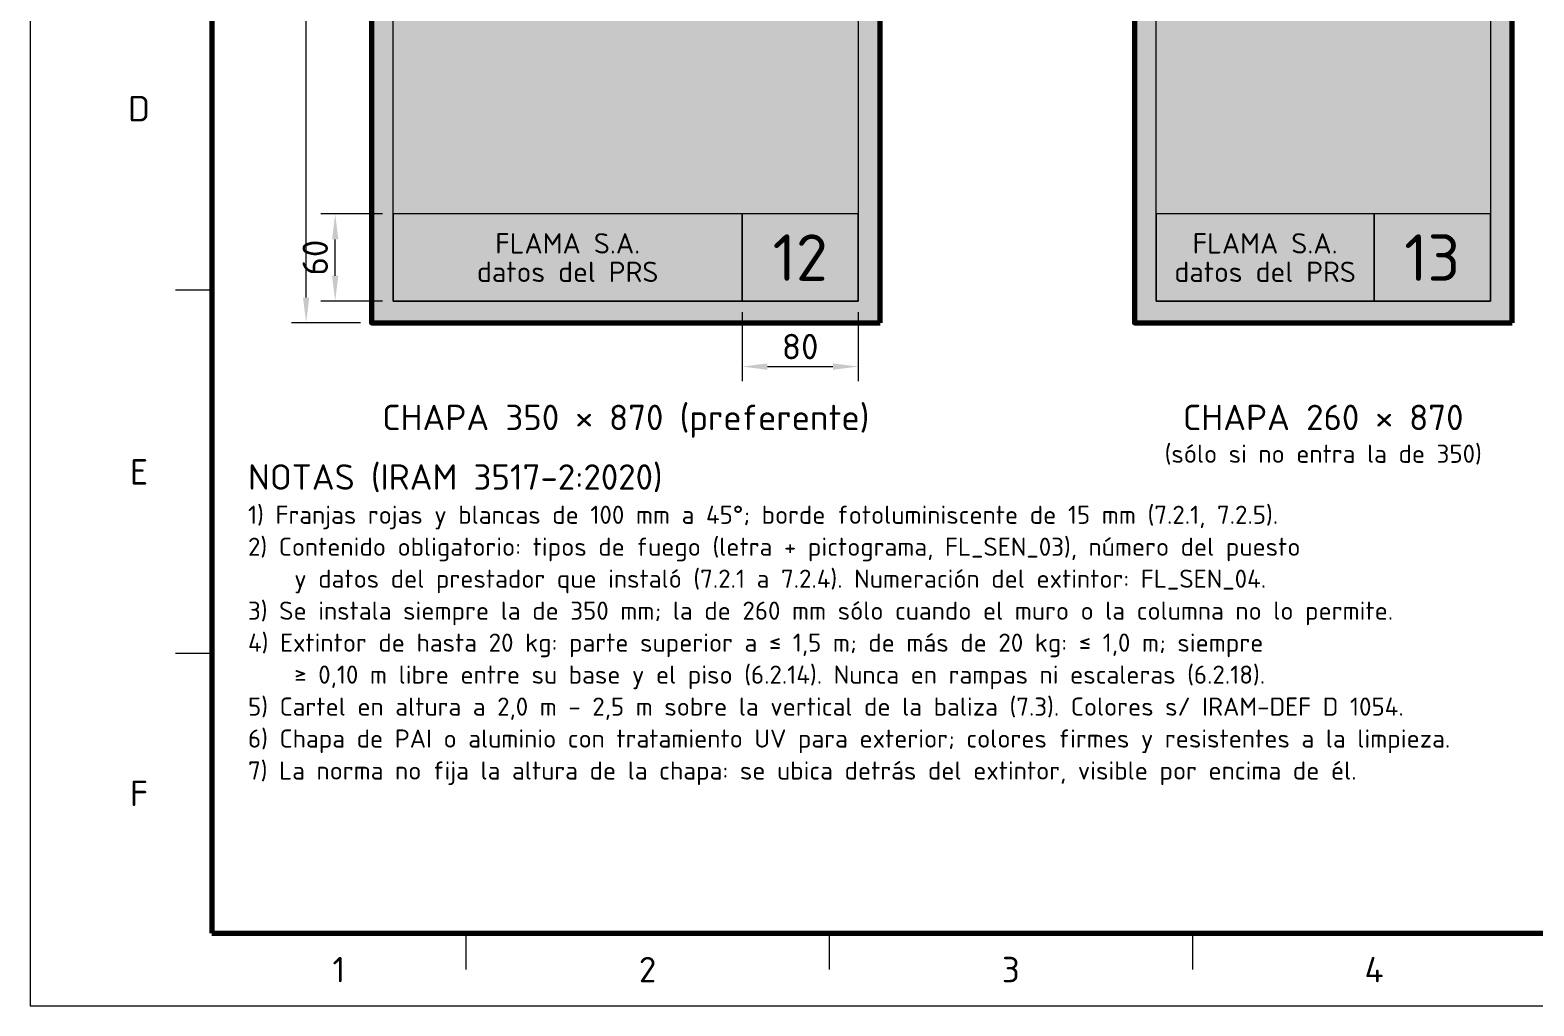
# Model space of a CAD drawing. Header units: millimetres. Extents: x 0 to 420, y 0 to 297.
# Drawn here: x 0 to 207, y 0 to 134.3 of the extents above; entities that cross this region are included whole.
import ezdxf
from ezdxf.enums import TextEntityAlignment as Align

# ---------------------------------------------------------------- set-up
doc = ezdxf.new("R2010")
doc.units = ezdxf.units.MM
for name, color, linetype, lineweight in [('01-VISIBLE', 7, 'CONTINUOUS', 70), ('04-COTA', 3, 'CONTINUOUS', 18), ('05-RAYADO', 8, 'CONTINUOUS', 18), ('06-TEXTO', 7, 'CONTINUOUS', 25), ('07-RECUADRO', 7, 'CONTINUOUS', 70), ('08-FINA', 5, 'CONTINUOUS', 18), ('13-GRAFICA', 30, 'CONTINUOUS', 18)]:
    doc.layers.add(name, color=color, linetype=linetype, lineweight=lineweight)
doc.styles.add('ISO3098', font='isocpeur.ttf')
doc.dimstyles.new('FLAMA-IRAM', dxfattribs={"dimtxt": 3.5, "dimasz": 3.5, "dimexe": 2, "dimexo": 1.5, "dimgap": 1, "dimtad": 1, "dimdec": 1, "dimtxsty": 'ISO3098', "dimblk": 'IRAM_FLECHA', "dimblk1": 'IRAM_FLECHA', "dimblk2": 'IRAM_FLECHA', "dimcen": 2.5, "dimclrd": 7, "dimclre": 7, "dimclrt": 7, "dimazin": 3, "dimtfac": 1, "dimtmove": 0, "dimatfit": 3, "dimlwd": 18, "dimlwe": 18})

# ---------------------------------------------------------------- blocks, each defined once
blk = doc.blocks.new('IRAM_FLECHA')
blk.add_solid([(0, 0), (-1, 0.125), (-1, -0.125)])

msp = doc.modelspace()

# ---------------------------------------------------------------- hatches: boundary and pattern name
at = {"layer": '05-RAYADO', "true_color": 0xcdeb5a}
h = msp.add_hatch(color=7, dxfattribs=at)
h.dxf.hatch_style = 1
h.paths.add_polyline_path([(47, 268), (50, 268), (50, 265), (50, 97), (50, 94), (47, 94)])
h = msp.add_hatch(color=7, dxfattribs=at)
h.dxf.hatch_style = 1
h.paths.add_polyline_path([(117, 268), (117, 94), (114, 94), (114, 97), (114, 265), (114, 268)])
h = msp.add_hatch(color=7, dxfattribs=at)
h.dxf.hatch_style = 1
h.paths.add_polyline_path([(152, 268), (155, 268), (155, 265), (155, 97), (155, 94), (152, 94)])
h = msp.add_hatch(color=7, dxfattribs=at)
h.dxf.hatch_style = 1
h.paths.add_polyline_path([(204, 268), (204, 94), (201, 94), (201, 97), (201, 265), (201, 268)])
at = {"layer": '05-RAYADO', "true_color": 0xffffff}
h = msp.add_hatch(color=7, dxfattribs=at)
h.dxf.hatch_style = 1
h.paths.add_polyline_path([(114, 109), (114, 265), (50, 265), (50, 109)])
h = msp.add_hatch(color=7, dxfattribs=at)
h.dxf.hatch_style = 1
h.paths.add_polyline_path([(201, 109), (201, 265), (155, 265), (155, 109)])
at = {"layer": '05-RAYADO', "true_color": 0xc81e2d}
h = msp.add_hatch(color=7, dxfattribs=at)
h.dxf.hatch_style = 1
h.paths.add_polyline_path([(50, 109), (114, 173), (114, 144.7157), (78.2843, 109)])
h = msp.add_hatch(color=7, dxfattribs=at)
h.dxf.hatch_style = 1
h.paths.add_polyline_path([(155, 109), (201, 155), (201, 126.7157), (183.2843, 109)])
h = msp.add_hatch(color=7, dxfattribs=at)
h.dxf.hatch_style = 1
h.paths.add_polyline_path([(106.5685, 109), (114, 116.4315), (114, 109)])
at = {"layer": '05-RAYADO', "true_color": 0xffffff}
h = msp.add_hatch(color=7, dxfattribs=at)
h.dxf.hatch_style = 1
h.paths.add_polyline_path([(98, 97), (98, 109), (50, 109), (50, 97)])
h = msp.add_hatch(color=7, dxfattribs=at)
h.dxf.hatch_style = 1
h.paths.add_polyline_path([(114, 97), (114, 109), (98, 109), (98, 97)])
h = msp.add_hatch(color=7, dxfattribs=at)
h.dxf.hatch_style = 1
h.paths.add_polyline_path([(185, 97), (185, 109), (155, 109), (155, 97)])
h = msp.add_hatch(color=7, dxfattribs=at)
h.dxf.hatch_style = 1
h.paths.add_polyline_path([(201, 97), (201, 109), (185, 109), (185, 97)])
at = {"layer": '05-RAYADO', "true_color": 0xcdeb5a}
h = msp.add_hatch(color=7, dxfattribs=at)
h.dxf.hatch_style = 1
h.paths.add_polyline_path([(50, 94), (50, 97), (114, 97), (114, 94)])
h = msp.add_hatch(color=7, dxfattribs=at)
h.dxf.hatch_style = 1
h.paths.add_polyline_path([(155, 94), (155, 97), (201, 97), (201, 94)])

# ---------------------------------------------------------------- linework, layer by layer
at = {"layer": '01-VISIBLE'}
for points in [[(117, 94), (117, 268), (47, 268), (47, 94), (117, 94)], [(204, 94), (204, 268), (152, 268), (152, 94), (204, 94)]]:
    msp.add_lwpolyline(points, close=True, dxfattribs=at)
at = {"layer": '07-RECUADRO'}
msp.add_lwpolyline([(25, 10), (410, 10), (410, 287), (25, 287)], close=True, dxfattribs=at)
at = {"layer": '08-FINA'}
for p, q in [((25, 98.5), (20, 98.5)), ((25, 48.5), (20, 48.5)), ((60, 10), (60, 5)), ((110, 10), (110, 5)), ((160, 10), (160, 5))]:
    msp.add_line(p, q, dxfattribs=at)
for points in [[(0, 0), (420, 0), (420, 297), (0, 297)], [(114, 97), (50, 97), (50, 265), (114, 265), (114, 97)], [(201, 97), (155, 97), (155, 265), (201, 265), (201, 97)], [(98, 97), (98, 109), (50, 109), (50, 97), (98, 97)], [(114, 97), (114, 109), (98, 109), (98, 97), (114, 97)], [(185, 97), (185, 109), (155, 109), (155, 97), (185, 97)], [(201, 97), (201, 109), (185, 109), (185, 97), (201, 97)]]:
    msp.add_lwpolyline(points, close=True, dxfattribs=at)

# ---------------------------------------------------------------- texts
at = {"layer": '06-TEXTO', "style": 'ISO3098'}
for s, height, p in [('D', 3.5, (15, 123.5)), ('CHAPA 350 × 870 (preferente)', 3.5, (82, 81)), ('CHAPA 260 × 870', 3.5, (178, 81)), ('(sólo si no entra la de 350)', 2.5, (178, 76)), ('E', 3.5, (15, 73.5)), ('F', 3.5, (15, 29.25)), ('1', 3.5, (42.5, 5)), ('2', 3.5, (85, 5)), ('3', 3.5, (135, 5)), ('4', 3.5, (185, 5))]:
    msp.add_text(s, height=height, dxfattribs=at).set_placement(p, align=Align.MIDDLE_CENTER)
for s, height, p in [('NOTAS (IRAM 3517-2:2020)', 3.5, (30, 70)), ('1) Franjas rojas y blancas de 100 mm a 45°; borde fotoluminiscente de 15 mm (7.2.1, 7.2.5).', 2.5, (30, 65.6)), ('2) Contenido obligatorio: tipos de fuego (letra + pictograma, FL_SEN_03), número del puesto', 2.5, (30, 61.2)), ('    y datos del prestador que instaló (7.2.1 a 7.2.4). Numeración del extintor: FL_SEN_04.', 2.5, (30, 56.8)), ('3) Se instala siempre la de 350 mm; la de 260 mm sólo cuando el muro o la columna no lo permite.', 2.5, (30, 52.4)), ('4) Extintor de hasta 20 kg: parte superior a ≤ 1,5 m; de más de 20 kg: ≤ 1,0 m; siempre', 2.5, (30, 48)), ('    ≥ 0,10 m libre entre su base y el piso (6.2.14). Nunca en rampas ni escaleras (6.2.18).', 2.5, (30, 43.6)), ('5) Cartel en altura a 2,0 m - 2,5 m sobre la vertical de la baliza (7.3). Colores s/ IRAM-DEF D 1054.', 2.5, (30, 39.2)), ('6) Chapa de PAI o aluminio con tratamiento UV para exterior; colores firmes y resistentes a la limpieza.', 2.5, (30, 34.8)), ('7) La norma no fija la altura de la chapa: se ubica detrás del extintor, visible por encima de él.', 2.5, (30, 30.4))]:
    msp.add_text(s, height=height, dxfattribs=at).set_placement(p, align=Align.BOTTOM_LEFT)
at = {"layer": '13-GRAFICA', "style": 'ISO3098'}
for s, height, p in [('FLAMA S.A.', 2.8, (74, 104.96)), ('12', 6.4, (106, 103)), ('FLAMA S.A.', 2.8, (170, 104.96)), ('13', 6.4, (193, 103)), ('datos del PRS', 2.8, (74, 101.04)), ('datos del PRS', 2.8, (170, 101.04))]:
    msp.add_text(s, height=height, dxfattribs=at).set_placement(p, align=Align.MIDDLE_CENTER)

# ---------------------------------------------------------------- dimensions: what is measured, and where the dimension line sits
at = {"layer": '04-COTA'}
for base, p1, p2 in [((38, 94), (47, 94), (47, 268)), ((42, 97), (50, 97), (50, 109))]:
    msp.add_linear_dim(base=base, p1=p1, p2=p2, angle=90, dimstyle='FLAMA-IRAM', override={"dimlfac": 5}, dxfattribs=at).render()
msp.add_linear_dim(base=(98, 88), p1=(98, 97), p2=(114, 97), dimstyle='FLAMA-IRAM', override={"dimlfac": 5}, dxfattribs=at).render()

doc.saveas('drawing.dxf')
